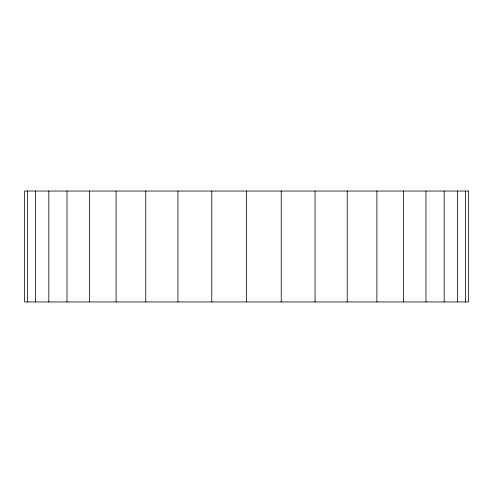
<?xml version="1.0" encoding="UTF-8"?>
<svg xmlns="http://www.w3.org/2000/svg" width="493" height="493" viewBox="0 0 493 493"><rect width="100%" height="100%" fill="white"/><g stroke="black" fill="none" stroke-linecap="round" stroke-linejoin="round"><path stroke-width="0.74" d="M465.62 191.037L465.62 301.962M457.492 191.037L457.492 301.962M444.168 191.037L444.168 301.962M425.983 191.037L425.983 301.962M403.373 191.037L403.373 301.962M376.899 191.037L376.899 301.962M347.22 191.037L347.22 301.962M315.058 191.037L315.058 301.962M281.207 191.037L281.207 301.962M246.5 191.037L246.5 301.962M211.793 191.037L211.793 301.962M177.942 191.037L177.942 301.962M145.78 191.037L145.78 301.962M116.102 191.037L116.102 301.962M89.627 191.037L89.627 301.962M67.017 191.037L67.017 301.962M48.832 191.037L48.832 301.962M35.508 191.037L35.508 301.962M27.38 191.037L27.38 301.962M468.35 191.037L24.65 191.037L24.65 301.962L468.35 301.962L468.35 191.037"/></g></svg>
